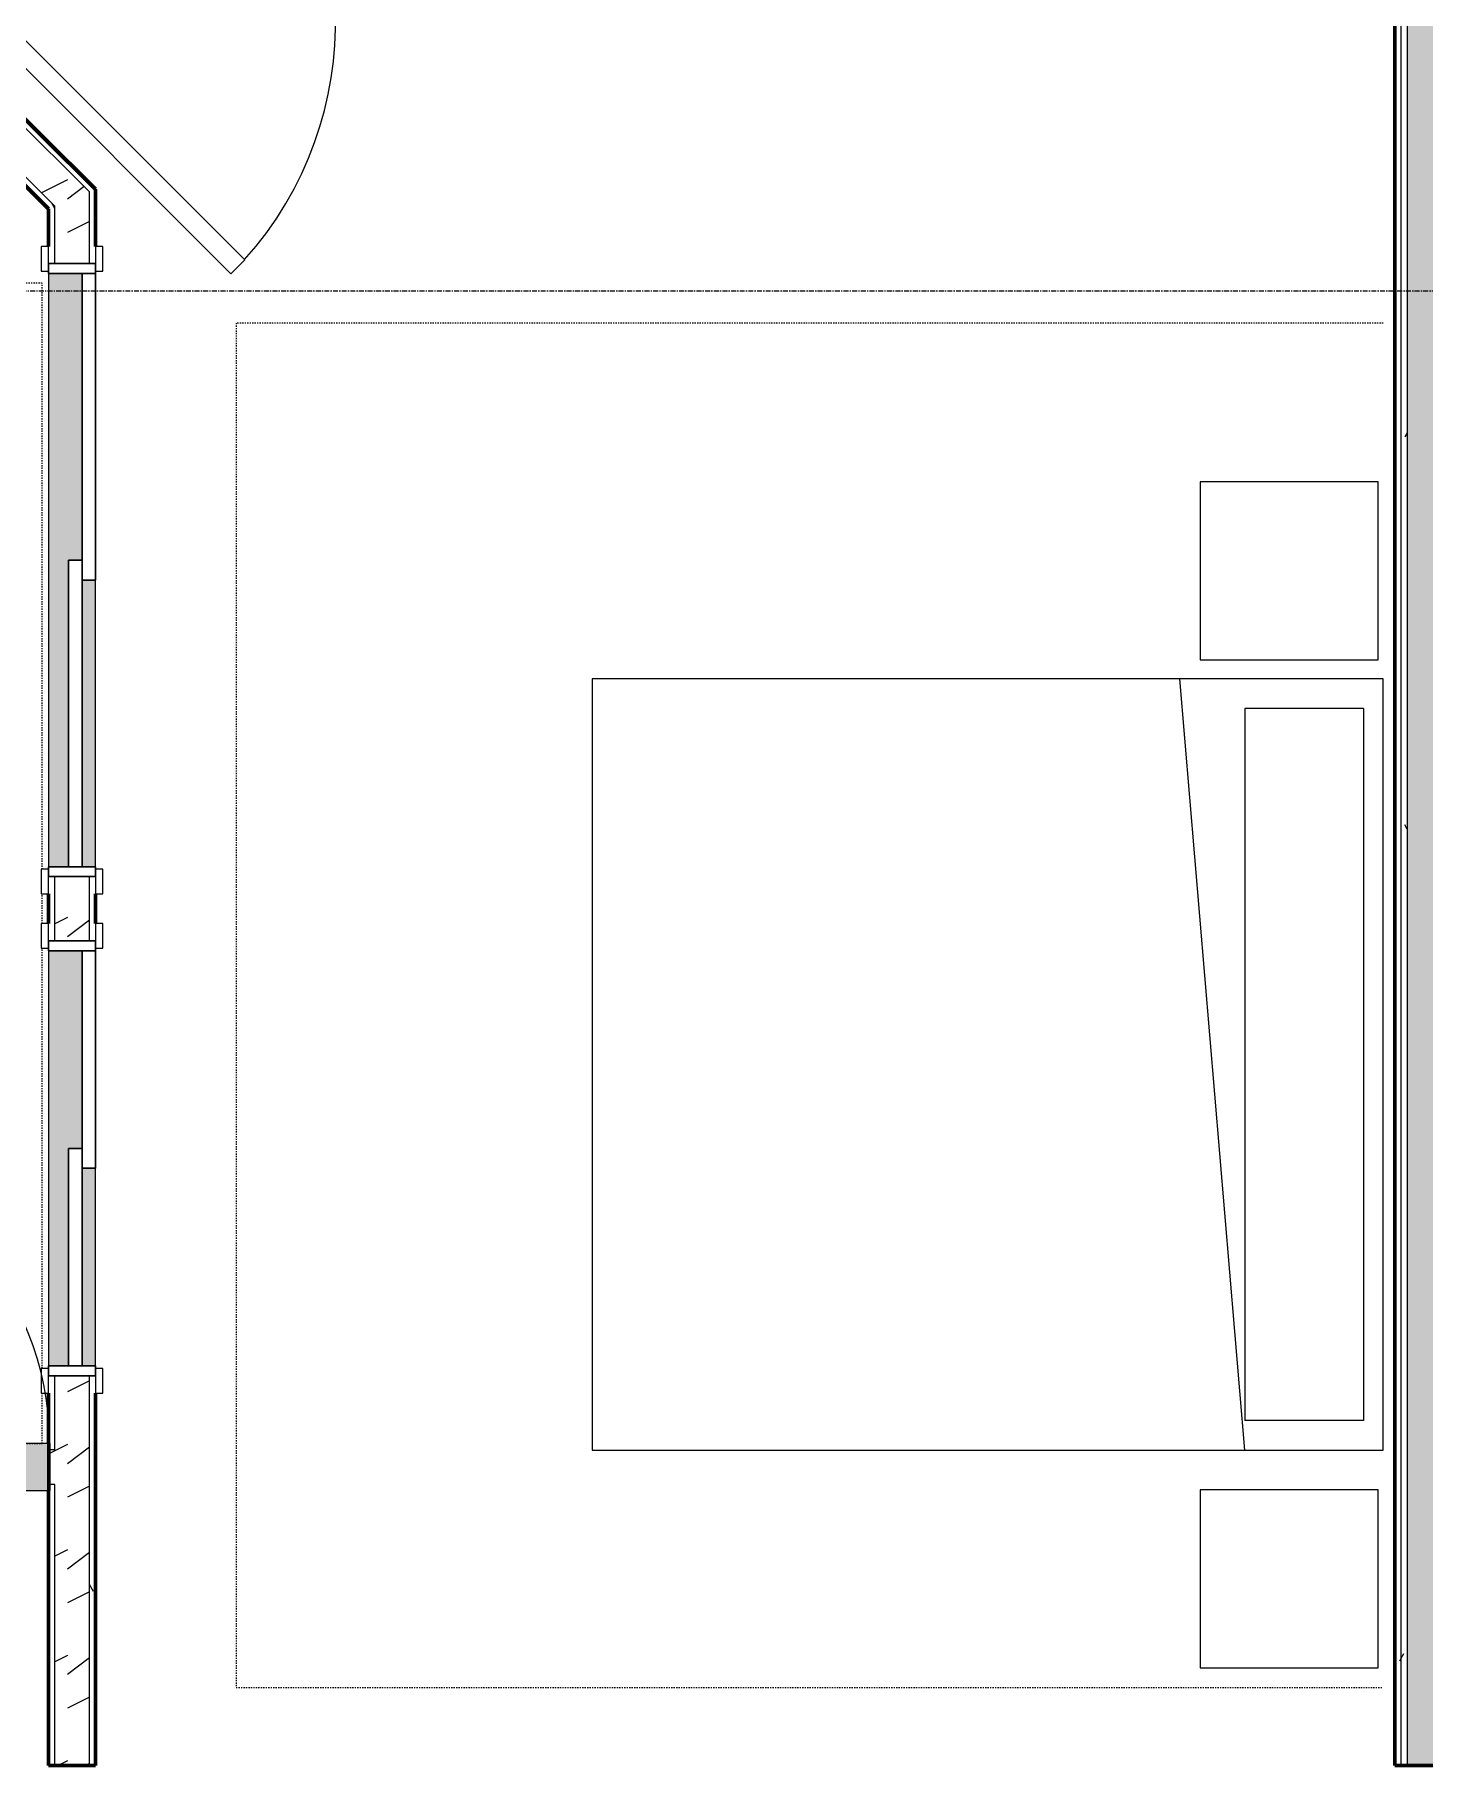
# Model space of a CAD drawing. Header units: inches. Extents: x -4169 to -1846, y 9706 to 12377.
# Drawn here: x -3479.3 to -3338.7, y 10018.1 to 10193.2 of the extents above; entities that cross this region are included whole.
import ezdxf

# ---------------------------------------------------------------- set-up
doc = ezdxf.new("R2010")
doc.units = ezdxf.units.IN
doc.header["$MEASUREMENT"] = 0
doc.linetypes.add('Dash', pattern=[0.25, 0.125, -0.125])
doc.linetypes.add('Grid Line 1_2_', pattern=[0.875, 0.5, -0.125, 0.125, -0.125])
for name, color, linetype, lineweight in [('0-1', 7, 'Continuous', 5), ('0-2', 10, 'Continuous', 18), ('A-DOOR-1', 7, 'Continuous', 9), ('A-DOOR-2', 50, 'Continuous', 30), ('A-DOOR-FRAM-1', 50, 'Continuous', 30), ('A-WALL', 113, 'Continuous', 18), ('A-WALL-1', 8, 'Continuous', 5), ('A-WALL-2', 250, 'Continuous', 60), ('A-WALL-3', 10, 'Continuous', 18), ('A-WALL-PATT-1', 7, 'Continuous', 9), ('A-WALL-PATT-2', 253, 'Continuous', 9), ('A-WALL-PATT-4', 111, 'Continuous', 9), ('I-FURN-1', 7, 'Continuous', 9), ('I-FURN-HDLN-1', 7, 'Dash', 9), ('I-WALL-3', 2, 'Continuous', 60), ('Q-CASE-HDLN-1', 7, 'Dash', 9), ('S-GRID-1', 1, 'Grid Line 1_2_', 9)]:
    doc.layers.add(name, color=color, linetype=linetype, lineweight=lineweight)
pattern_1 = [(0, (0, 0), (20.48, 5.12), [0.845, -14.515, 0.845, -14.515, -81.92]), (0, (0, 0), (20.48, 5.12), [-30.72, 0.845, -29.875, 0.845, -14.515, -35.84]), (0, (0, 0), (20.48, 5.12), [-76.8, 0.845, -9.395, 0.845, -24.755]), (120, (7.68, 2.56), (-14.67405, 15.1762003), [0.845, -14.515, 0.845, -14.515, -81.92]), (120, (7.68, 2.56), (-14.67405, 15.1762003), [-30.72, 0.845, -29.875, 0.845, -14.515, -35.84]), (120, (7.68, 2.56), (-14.67405, 15.1762003), [-76.8, 0.845, -9.395, 0.845, -24.755]), (240, (10.24, 12.8), (-5.80595, -20.2962003), [0.845, -14.515, 0.845, -14.515, -81.92]), (240, (10.24, 12.8), (-5.80595, -20.2962003), [-30.72, 0.845, -29.875, 0.845, -14.515, -35.84]), (240, (10.24, 12.8), (-5.80595, -20.2962003), [-76.8, 0.845, -9.395, 0.845, -24.755])]
pattern_2 = [(216.87, (4.265, 10.662), (31.9871619, 21.32545714), [5.331, -47.981]), (206.565, (10.662, 7.464), (-10.662476, -10.6620098), [11.921, -11.921]), (198.435, (10.662, 2.132), (-21.3244936, -10.6625869), [6.744, -26.974])]

# ---------------------------------------------------------------- blocks, each defined once
blk = doc.blocks.new('Single-Flush - 30_ x 80_ - MAGIC PAK DOOR-1421383-ENLARGED RCP - 1ST FLOOR PLAN')
at = {"layer": 'A-DOOR-1'}
blk.add_arc((15, -2.375), 30.067, 180, 266.18593, dxfattribs=at)
at = {"layer": 'A-DOOR-2'}
for p, q in [((13, -2.375), (13, -32.375)), ((15, -2.375), (13, -2.375)), ((15, -2.375), (15, -32.375)), ((15, -32.375), (13, -32.375))]:
    blk.add_line(p, q, dxfattribs=at)
blk = doc.blocks.new('OD_CW_Closet - OD_CW_Closet-1943764-ENLARGED RCP - 1ST FLOOR PLAN')
at = {"layer": 'Q-CASE-HDLN-1'}
for p, q in [((118.12, -9), (118.12, 23.82)), ((0.74, 20.31), (0.74, -9)), ((0.74, 8.5), (118.12, 8.5)), ((0.74, 6.5), (118.12, 6.5)), ((0.74, -9), (5.83, -9)), ((8.33, -9), (50.83, -9)), ((53.33, -9), (56.33, -9)), ((58.83, -9), (118.12, -9))]:
    blk.add_line(p, q, dxfattribs=at)
blk = doc.blocks.new('FOLDING_SLIDING CLOSET - 60_ x 80_-1372877-ENLARGED RCP - 1ST FLOOR PLAN')
at = {"layer": 'A-DOOR-1'}
for p, q in [((-30.25, 3), (-32.75, 3)), ((-32.75, 3), (-32.75, 2.25)), ((-32.75, 2.25), (-30.25, 2.25)), ((-30.25, 2.25), (-30.25, 3)), ((32.75, 3), (30.25, 3)), ((30.25, 3), (30.25, 2.25)), ((30.25, 2.25), (32.75, 2.25)), ((32.75, 2.25), (32.75, 3)), ((-30.25, -2.5), (-32.75, -2.5)), ((-32.75, -2.5), (-32.75, -3.25)), ((-32.75, -3.25), (-30.25, -3.25)), ((-30.25, -3.25), (-30.25, -2.5)), ((32.75, -2.5), (30.25, -2.5)), ((30.25, -2.5), (30.25, -3.25)), ((30.25, -3.25), (32.75, -3.25)), ((32.75, -3.25), (32.75, -2.5))]:
    blk.add_line(p, q, dxfattribs=at)
at = {"layer": 'A-DOOR-2'}
for p, q in [((1, 2.25), (-30, 2.25)), ((-30, 2.25), (-30, 0.88)), ((1, 0.88), (1, 2.25)), ((-30, 0.88), (1, 0.88)), ((30, 0.88), (-1, 0.88)), ((-1, 0.88), (-1, -0.5)), ((30, -0.5), (30, 0.88)), ((-1, -0.5), (30, -0.5))]:
    blk.add_line(p, q, dxfattribs=at)
at = {"layer": 'A-DOOR-FRAM-1'}
for p, q in [((-30, 2.25), (-31, 2.25)), ((-31, 2.25), (-31, -2.5)), ((-30, -2.5), (-30, 2.25)), ((30, 2.25), (30, -2.5)), ((31, 2.25), (30, 2.25)), ((31, -2.5), (31, 2.25)), ((-31, -2.5), (-30, -2.5)), ((30, -2.5), (31, -2.5))]:
    blk.add_line(p, q, dxfattribs=at)
blk = doc.blocks.new('FOLDING_SLIDING CLOSET - 42_ x 80_-1372832-ENLARGED RCP - 1ST FLOOR PLAN')
at = {"layer": 'A-DOOR-1'}
for p, q in [((-21.25, 3), (-23.75, 3)), ((-23.75, 3), (-23.75, 2.25)), ((-23.75, 2.25), (-21.25, 2.25)), ((-21.25, 2.25), (-21.25, 3)), ((23.75, 3), (21.25, 3)), ((21.25, 3), (21.25, 2.25)), ((21.25, 2.25), (23.75, 2.25)), ((23.75, 2.25), (23.75, 3)), ((-21.25, -2.5), (-23.75, -2.5)), ((-23.75, -2.5), (-23.75, -3.25)), ((-23.75, -3.25), (-21.25, -3.25)), ((-21.25, -3.25), (-21.25, -2.5)), ((23.75, -2.5), (21.25, -2.5)), ((21.25, -2.5), (21.25, -3.25)), ((21.25, -3.25), (23.75, -3.25)), ((23.75, -3.25), (23.75, -2.5))]:
    blk.add_line(p, q, dxfattribs=at)
at = {"layer": 'A-DOOR-2'}
for p, q in [((1, 2.25), (-21, 2.25)), ((-21, 2.25), (-21, 0.88)), ((1, 0.88), (1, 2.25)), ((-21, 0.88), (1, 0.88)), ((21, 0.88), (-1, 0.88)), ((-1, 0.88), (-1, -0.5)), ((21, -0.5), (21, 0.88)), ((-1, -0.5), (21, -0.5))]:
    blk.add_line(p, q, dxfattribs=at)
at = {"layer": 'A-DOOR-FRAM-1'}
for p, q in [((-21, 2.25), (-22, 2.25)), ((-22, 2.25), (-22, -2.5)), ((-21, -2.5), (-21, 2.25)), ((21, 2.25), (21, -2.5)), ((22, 2.25), (21, 2.25)), ((22, -2.5), (22, 2.25)), ((-22, -2.5), (-21, -2.5)), ((21, -2.5), (22, -2.5))]:
    blk.add_line(p, q, dxfattribs=at)
blk = doc.blocks.new('Single-Flush - 36_ x 84_-1372839-ENLARGED RCP - 1ST FLOOR PLAN')
at = {"layer": 'A-DOOR-1'}
blk.add_arc((18, 2.37), 36.07, 93.1789, 180, dxfattribs=at)
at = {"layer": 'A-DOOR-2'}
for p, q in [((16, 2.37), (16, 38.39)), ((18, 38.39), (16, 38.39)), ((18, 2.37), (18, 38.39)), ((18, 2.37), (16, 2.37))]:
    blk.add_line(p, q, dxfattribs=at)
blk = doc.blocks.new('Bed-Standard - King 78_ x 80_-1242963-ENLARGED RCP - 1ST FLOOR PLAN')
at = {"layer": 'I-FURN-1'}
for p, q in [((49.69, 38.2), (-28.31, 38.2)), ((-28.31, 38.2), (-28.31, -41.8)), ((49.69, -41.8), (49.69, 38.2)), ((-25.31, 36.2), (-25.31, 24.2)), ((-25.31, 36.2), (46.69, 36.2)), ((46.69, 36.2), (46.69, 24.2)), ((49.69, 24.2), (-28.31, 17.63)), ((-25.31, 24.2), (46.69, 24.2)), ((-28.31, -41.8), (49.69, -41.8))]:
    blk.add_line(p, q, dxfattribs=at)
at = {"layer": 'I-FURN-HDLN-1'}
for p, q in [((-64.31, 38.2), (-64.31, -77.8)), ((73.69, -77.8), (73.69, 38.2)), ((-64.31, -77.8), (73.69, -77.8))]:
    blk.add_line(p, q, dxfattribs=at)
blk = doc.blocks.new('Table-Night Stand - 18_ x 18_ x 24_-1352623-ENLARGED RCP - 1ST FLOOR PLAN')
at = {"layer": 'I-FURN-1'}
for p, q in [((18.15, 18), (0.15, 18)), ((0.15, 18), (0.15, 0)), ((18.15, 0), (18.15, 18)), ((0.15, 0), (18.15, 0))]:
    blk.add_line(p, q, dxfattribs=at)
blk = doc.blocks.new('CTR - 1st Phase - Unit Layouts_rvt-1-ENLARGED RCP - 1ST FLOOR PLAN')
at = {"layer": 'A-WALL-1'}
h = blk.add_hatch(color=256, dxfattribs=at)
h.paths.add_polyline_path([(-3474.47, 10108.99), (-3473.1, 10108.99), (-3473.1, 10137.99), (-3474.47, 10137.99), (-3474.47, 10111.39)], flags=0)
h.paths.add_polyline_path([(-3477.85, 10108.99), (-3475.85, 10108.99), (-3475.85, 10139.99), (-3474.47, 10139.99), (-3474.47, 10168.99), (-3477.85, 10168.99), (-3477.85, 10111.39)], flags=0)
h = blk.add_hatch(color=256, dxfattribs=at)
h.paths.add_polyline_path([(-3477.85, 10058.49), (-3475.85, 10058.49), (-3475.85, 10080.49), (-3474.47, 10080.49), (-3474.47, 10100.49), (-3477.85, 10100.49), (-3477.85, 10068.15)], flags=0)
h.paths.add_polyline_path([(-3473.1, 10058.49), (-3473.1, 10078.49), (-3474.47, 10078.49), (-3474.47, 10058.49), (-3473.26, 10058.49)], flags=0)
for points in [[(-3507.81, 10045.89), (-3477.85, 10045.89), (-3477.85, 10050.64), (-3507.81, 10050.64), (-3507.81, 10046.51)], [(-3477.85, 10045.89), (-3477.81, 10045.89), (-3477.81, 10050.64), (-3477.85, 10050.64), (-3477.85, 10046.51)]]:
    blk.add_hatch(color=256, dxfattribs=at).paths.add_polyline_path(points, flags=0)
at = {"layer": 'A-WALL-PATT-1'}
h = blk.add_hatch(dxfattribs=at)
h.set_pattern_fill('FP_1', color=256, style=0, pattern_type=2)
h.set_pattern_definition(pattern_1)
h.paths.add_polyline_path([(-3473.72, 10177.25), (-3473.72, 10178.14), (-3487.46, 10191.87), (-3487.9, 10191.43), (-3474.61, 10178.14)], flags=0)
h = blk.add_hatch(dxfattribs=at)
h.set_pattern_fill('FP_1', color=256, style=0, pattern_type=2)
h.set_pattern_definition(pattern_1)
h.paths.add_polyline_path([(-3473.1, 10018.09), (-3473.1, 10057.49), (-3473.72, 10057.49), (-3473.72, 10018.09)], flags=0)
h.paths.add_polyline_path([(-3473.1, 10101.49), (-3473.1, 10107.99), (-3473.72, 10107.99), (-3473.72, 10101.49)], flags=0)
h.paths.add_polyline_path([(-3473.72, 10169.99), (-3473.1, 10169.99), (-3473.1, 10177.51), (-3473.72, 10178.14), (-3473.72, 10171.74)], flags=0)
h = blk.add_hatch(dxfattribs=at)
h.set_pattern_fill('FP_1', color=256, style=0, pattern_type=2)
h.set_pattern_definition(pattern_1)
h.paths.add_polyline_path([(-3477.22, 10018.09), (-3477.22, 10046.51), (-3477.81, 10046.51), (-3477.81, 10045.89), (-3477.85, 10045.89), (-3477.85, 10018.09)], flags=0)
h.paths.add_polyline_path([(-3477.81, 10050.01), (-3477.22, 10050.01), (-3477.22, 10057.49), (-3477.85, 10057.49), (-3477.85, 10050.64), (-3477.81, 10050.64)], flags=0)
h.paths.add_polyline_path([(-3477.22, 10101.49), (-3477.22, 10107.99), (-3477.85, 10107.99), (-3477.85, 10101.49)], flags=0)
h.paths.add_polyline_path([(-3477.22, 10169.99), (-3477.22, 10175.8), (-3477.85, 10176.43), (-3477.85, 10169.99)], flags=0)
at = {"layer": 'A-WALL-PATT-2'}
h = blk.add_hatch(dxfattribs=at)
h.set_pattern_fill('FP_2', color=256, style=0, pattern_type=2)
h.set_pattern_definition(pattern_2)
h.paths.add_polyline_path([(-3477.22, 10175.8), (-3477.22, 10180.75), (-3488.34, 10191.87), (-3490.82, 10189.4), (-3477.85, 10176.43)], flags=0)
h = blk.add_hatch(dxfattribs=at)
h.set_pattern_fill('FP_2', color=256, style=0, pattern_type=2)
h.set_pattern_definition(pattern_2)
h.paths.add_polyline_path([(-3473.72, 10018.09), (-3473.72, 10057.49), (-3477.22, 10057.49), (-3477.22, 10018.09)], flags=0)
h.paths.add_polyline_path([(-3477.22, 10101.49), (-3473.72, 10101.49), (-3473.72, 10107.99), (-3477.22, 10107.99)], flags=0)
h.paths.add_polyline_path([(-3473.72, 10169.99), (-3473.72, 10177.25), (-3477.22, 10180.75), (-3477.22, 10169.99)], flags=0)
h = blk.add_hatch(dxfattribs=at)
h.set_pattern_fill('FP_2', color=256, style=0, pattern_type=2)
h.set_pattern_definition(pattern_2)
h.paths.add_polyline_path([(-3511.5, 10046.51), (-3507.81, 10046.51), (-3507.81, 10050.01), (-3512.12, 10050.01), (-3512.12, 10046.51)], flags=0)
h.paths.add_polyline_path([(-3477.81, 10046.51), (-3477.22, 10046.51), (-3477.22, 10050.01), (-3477.81, 10050.01)], flags=0)
at = {"layer": 'A-WALL-2'}
for p, q in [((-3487.46, 10191.87), (-3477.85, 10182.26)), ((-3477.85, 10175.55), (-3490.82, 10188.52)), ((-3477.85, 10182.26), (-3473.72, 10178.14)), ((-3473.72, 10178.14), (-3473.1, 10177.51)), ((-3473.1, 10177.51), (-3473.1, 10171.74)), ((-3477.85, 10171.74), (-3477.85, 10175.55)), ((-3477.85, 10103.24), (-3477.85, 10106.24)), ((-3473.1, 10106.24), (-3473.1, 10103.24)), ((-3477.85, 10050.64), (-3477.85, 10055.74)), ((-3473.1, 10055.74), (-3473.1, 10018.09)), ((-3477.81, 10050.64), (-3477.85, 10050.64)), ((-3477.81, 10045.89), (-3477.81, 10050.64)), ((-3477.85, 10018.09), (-3477.85, 10045.89)), ((-3477.85, 10045.89), (-3477.81, 10045.89)), ((-3473.1, 10018.09), (-3477.85, 10018.09))]:
    blk.add_line(p, q, dxfattribs=at)
at = {"layer": 'A-WALL-3'}
for p, q in [((-3477.85, 10181.38), (-3487.9, 10191.43)), ((-3477.85, 10176.43), (-3490.38, 10188.96)), ((-3477.22, 10180.75), (-3477.85, 10181.38)), ((-3473.72, 10177.25), (-3477.22, 10180.75)), ((-3473.72, 10169.99), (-3473.72, 10177.25)), ((-3477.22, 10175.8), (-3477.85, 10176.43)), ((-3477.22, 10169.99), (-3477.22, 10175.8)), ((-3477.85, 10168.99), (-3477.85, 10108.99)), ((-3473.1, 10108.99), (-3473.1, 10137.99)), ((-3477.22, 10101.49), (-3477.22, 10107.99)), ((-3473.72, 10101.49), (-3473.72, 10107.99)), ((-3477.85, 10100.49), (-3477.85, 10058.49)), ((-3473.1, 10058.49), (-3473.1, 10078.49)), ((-3477.22, 10050.01), (-3477.22, 10057.49)), ((-3473.72, 10018.09), (-3473.72, 10057.49)), ((-3477.85, 10050.64), (-3507.81, 10050.64)), ((-3477.85, 10050.64), (-3477.85, 10045.89)), ((-3477.22, 10050.01), (-3477.81, 10050.01)), ((-3507.81, 10045.89), (-3477.85, 10045.89)), ((-3477.22, 10046.51), (-3477.81, 10046.51)), ((-3477.22, 10018.09), (-3477.22, 10046.51))]:
    blk.add_line(p, q, dxfattribs=at)
at = {"layer": '0-2'}
for name, p, rotation in [('Single-Flush - 36_ x 84_-1372839-ENLARGED RCP - 1ST FLOOR PLAN', (-3473.85, 10208.85), 225.0000000000032), ('FOLDING_SLIDING CLOSET - 60_ x 80_-1372877-ENLARGED RCP - 1ST FLOOR PLAN', (-3475.35, 10138.99), 270.0000000000038), ('OD_CW_Closet - OD_CW_Closet-1943764-ENLARGED RCP - 1ST FLOOR PLAN', (-3487.5, 10049.9), 90.00000000000445), ('Bed-Standard - King 78_ x 80_-1242963-ENLARGED RCP - 1ST FLOOR PLAN', (-3381.09, 10099.67), 269.9999999999673), ('Table-Night Stand - 18_ x 18_ x 24_-1352623-ENLARGED RCP - 1ST FLOOR PLAN', (-3361.39, 10148.06), 269.9999999999673), ('FOLDING_SLIDING CLOSET - 42_ x 80_-1372832-ENLARGED RCP - 1ST FLOOR PLAN', (-3475.35, 10079.49), 270.0000000000038), ('Single-Flush - 30_ x 80_ - MAGIC PAK DOOR-1421383-ENLARGED RCP - 1ST FLOOR PLAN', (-3492.81, 10048.26), 180), ('Table-Night Stand - 18_ x 18_ x 24_-1352623-ENLARGED RCP - 1ST FLOOR PLAN', (-3361.39, 10046.12), 269.9999999999673)]:
    blk.add_blockref(name, p, dxfattribs=dict(at, rotation=rotation))
blk = doc.blocks.new('CTR - 1st Phase - Shell_rvt-1-ENLARGED RCP - 1ST FLOOR PLAN')
at = {"layer": 'S-GRID-1'}
blk.add_line((-1846.46, 10167.19), (-4136.46, 10167.19), dxfattribs=at)

msp = doc.modelspace()

# ---------------------------------------------------------------- hatches: boundary and pattern name
at = {"layer": 'A-WALL-PATT-4'}
h = msp.add_hatch(dxfattribs=at)
h.set_pattern_fill('FP_1', color=256, style=0, pattern_type=2)
h.set_pattern_definition(pattern_1)
h.paths.add_polyline_path([(-3341.1, 10018.09), (-3341.1, 10372.79), (-3341.72, 10372.79), (-3341.72, 10018.09)], flags=0)
h = msp.add_hatch(dxfattribs=at)
h.set_pattern_fill('FP_1', color=256, style=0, pattern_type=2)
h.set_pattern_definition(pattern_1)
h.paths.add_polyline_path([(-3340.47, 10018.09), (-3340.47, 10373.41), (-3341.1, 10373.41), (-3341.1, 10018.09)], flags=0)
h = msp.add_hatch(dxfattribs=at)
h.set_pattern_fill('FP_12', color=256, style=0, pattern_type=2)
h.set_pattern_definition([(161.57, (0.32, 0.32), (-2.560496185, -0.000537386), [0, -18.214, 2.022, 0]), (18.43, (-0.32, 0.32), (-2.560496185, 0.000537386), [0, -18.214, 2.022, 0]), (108.43, (0.32, 0.32), (1.27922091, -6.400876726), [6.07, -14.166]), (71.57, (-0.32, 0.32), (1.27922091, 6.400876726), [6.07, -14.166])])
h.paths.add_polyline_path([(-3340.47, 10018.09), (-3336.97, 10018.09), (-3336.97, 10374.04), (-3340.47, 10374.04), (-3340.47, 10027.94)], flags=0)

# ---------------------------------------------------------------- linework, layer by layer
at = {"layer": 'A-WALL'}
for p, q in [((-3341.1, 10373.41), (-3341.1, 10018.09)), ((-3340.47, 10374.04), (-3340.47, 10018.09))]:
    msp.add_line(p, q, dxfattribs=at)
at = {"layer": 'I-WALL-3'}
for p, q in [((-3341.72, 10018.09), (-3341.72, 10248.39)), ((-3335.72, 10018.09), (-3341.72, 10018.09))]:
    msp.add_line(p, q, dxfattribs=at)

# ---------------------------------------------------------------- block references
at = {"layer": '0-1'}
for name in ['CTR - 1st Phase - Shell_rvt-1-ENLARGED RCP - 1ST FLOOR PLAN', 'CTR - 1st Phase - Unit Layouts_rvt-1-ENLARGED RCP - 1ST FLOOR PLAN']:
    msp.add_blockref(name, (0, 0), dxfattribs=at)

doc.saveas('drawing.dxf')
